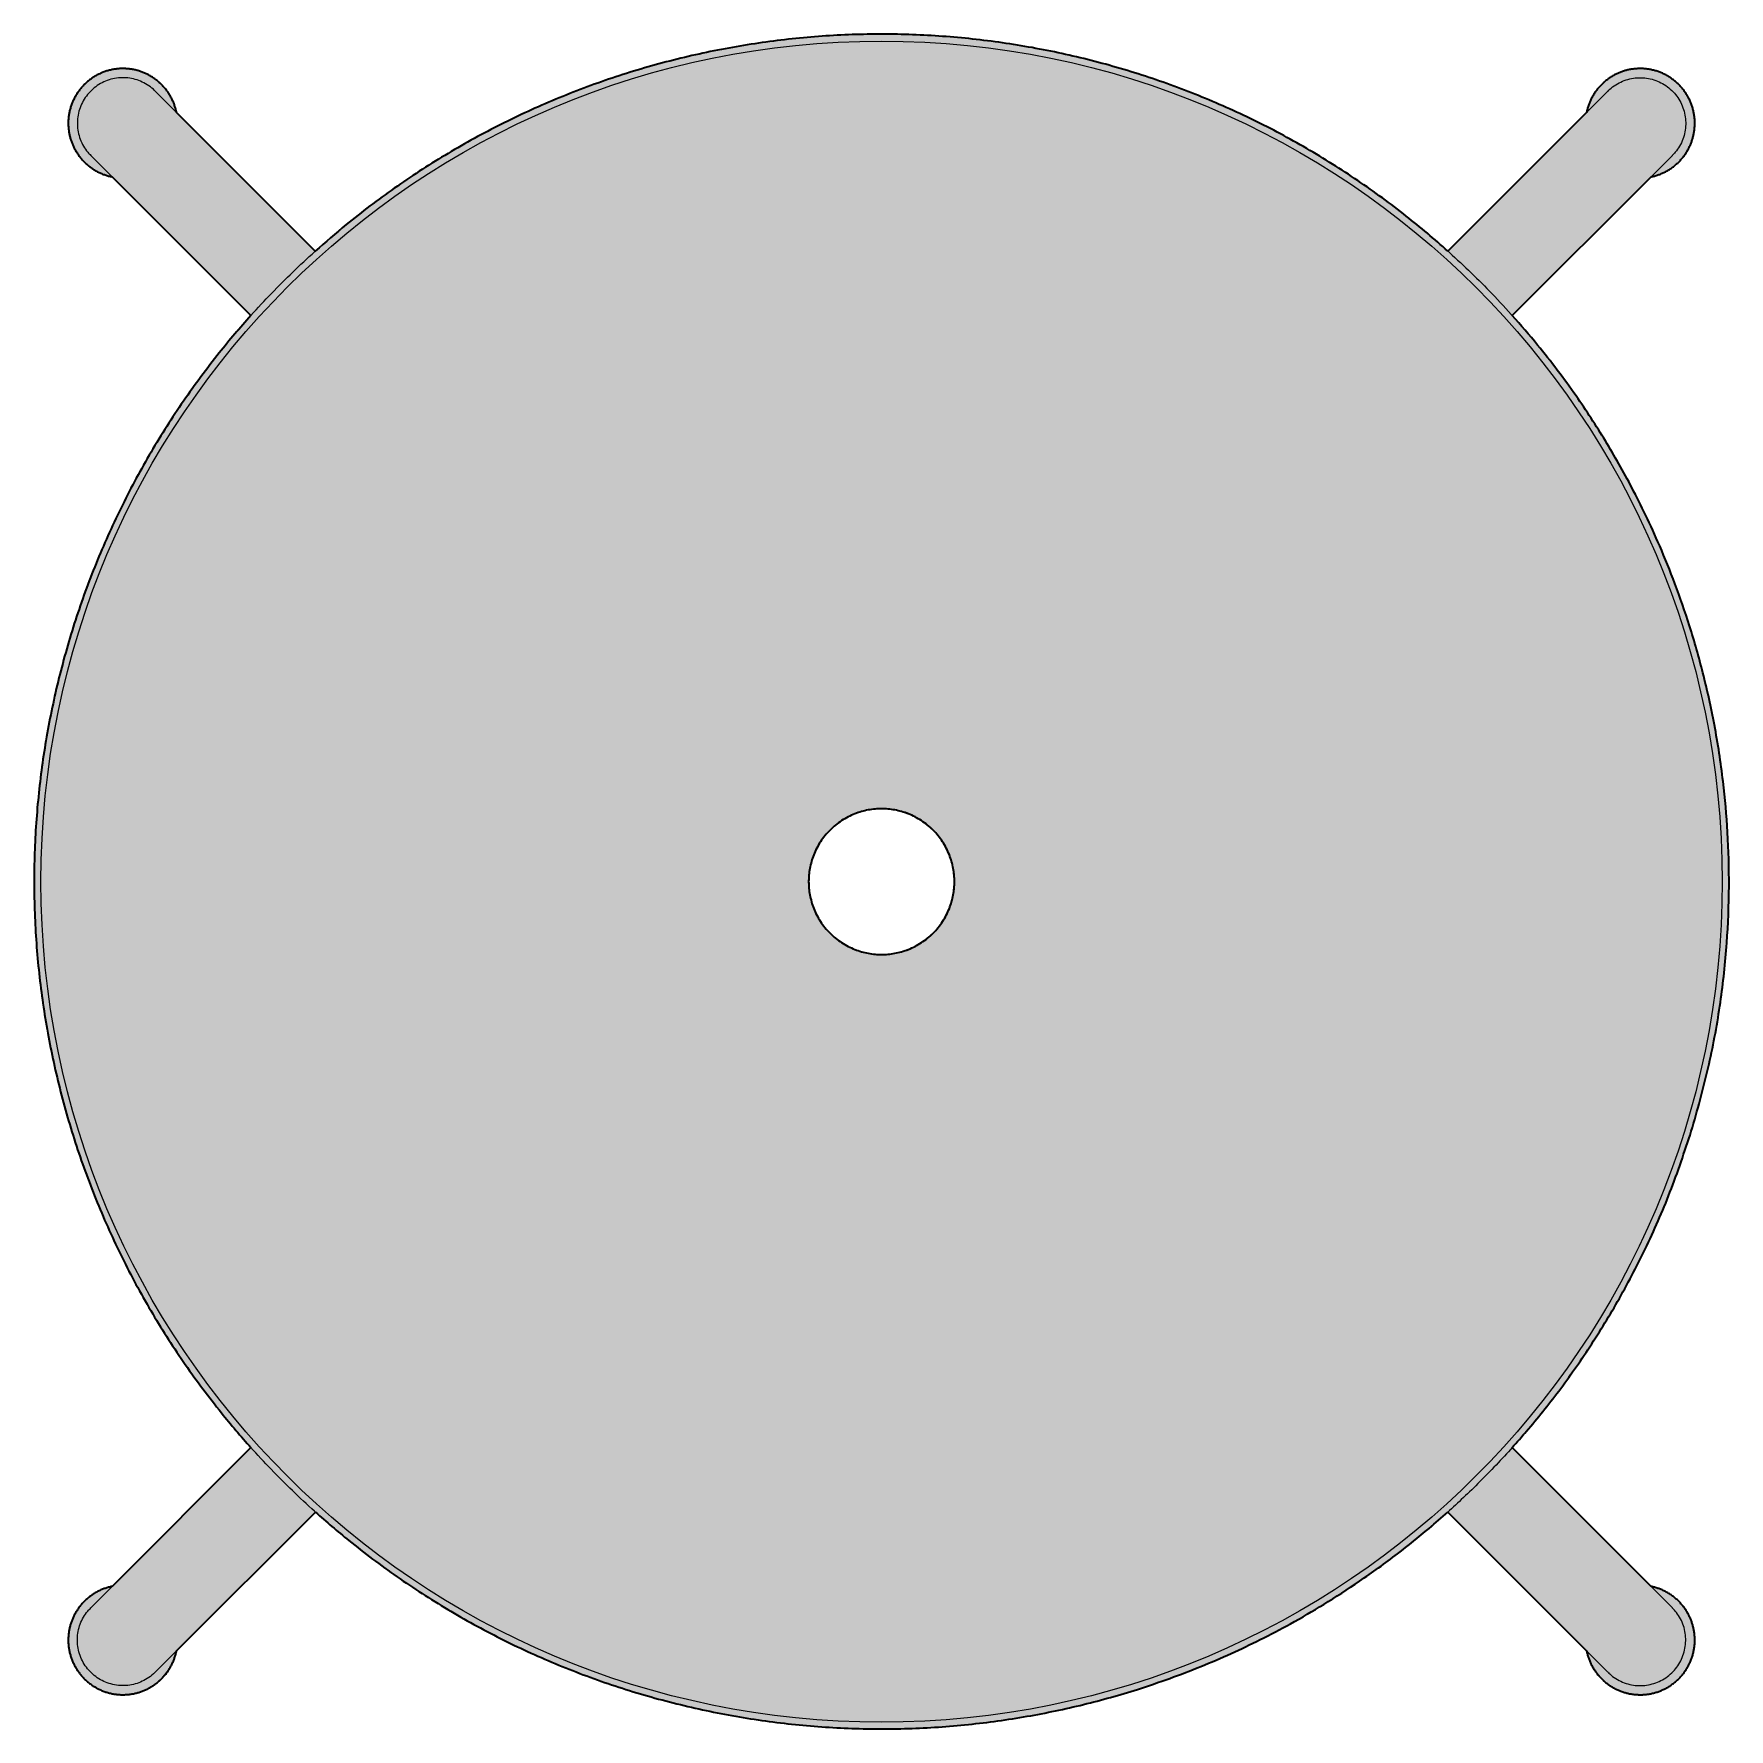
# Model space of a CAD drawing. Header units: millimetres. Extents: x 0 to 1638, y 0 to 657.
# Drawn here: x 1265.8 to 1637.8, y 170.9 to 543 of the extents above; entities that cross this region are included whole.
import ezdxf

# ---------------------------------------------------------------- set-up
doc = ezdxf.new("R2010")
doc.units = ezdxf.units.MM
doc.layers.add('Blocks', color=7, linetype='Continuous')
doc.layers.add('Blocks$Fill', color=7, linetype='Continuous', true_color=0xffffff)
doc.layers.add('Blocks$Inner', color=7, linetype='Continuous', lineweight=25, true_color=0x007f00)
doc.layers.add('Blocks$Outline', color=7, linetype='Continuous', lineweight=35, true_color=0xff3f3f)

# ---------------------------------------------------------------- blocks, each defined once
blk = doc.blocks.new('Circa Barstool Low Top')
at = {"layer": 'Blocks$Fill'}
h = blk.add_hatch(color=256, dxfattribs=at)
h.paths.add_polyline_path([(450.35, 106.02), (480.8, 136.47), (481.18, 136.55), (481.55, 136.65), (481.93, 136.75), (482.31, 136.88), (482.68, 137.01), (483.06, 137.16), (483.43, 137.32), (483.79, 137.5), (484.15, 137.69), (484.51, 137.89), (484.86, 138.1), (485.2, 138.33), (485.54, 138.57), (485.87, 138.82), (486.19, 139.08), (486.5, 139.36), (486.8, 139.64), (487.09, 139.94), (487.37, 140.24), (487.64, 140.55), (487.9, 140.87), (488.15, 141.2), (488.38, 141.54), (488.6, 141.88), (488.81, 142.23), (489.01, 142.58), (489.19, 142.94), (489.36, 143.3), (489.52, 143.66), (489.66, 144.03), (489.79, 144.4), (489.91, 144.76), (490.01, 145.14), (490.11, 145.51), (490.19, 145.9), (490.26, 146.29), (490.32, 146.68), (490.36, 147.08), (490.4, 147.48), (490.41, 147.89), (490.42, 148.3), (490.41, 148.71), (490.39, 149.12), (490.35, 149.53), (490.3, 149.94), (490.23, 150.34), (490.15, 150.75), (490.06, 151.15), (489.95, 151.55), (489.83, 151.95), (489.69, 152.34), (489.54, 152.73), (489.38, 153.11), (489.21, 153.48), (489.02, 153.84), (488.83, 154.2), (488.62, 154.55), (488.4, 154.89), (488.17, 155.22), (487.94, 155.54), (487.69, 155.85), (487.43, 156.15), (487.17, 156.44), (486.9, 156.71), (486.63, 156.98), (486.34, 157.24), (486.04, 157.5), (485.73, 157.75), (485.41, 157.98), (485.08, 158.21), (484.74, 158.43), (484.39, 158.64), (484.03, 158.83), (483.67, 159.02), (483.3, 159.19), (482.92, 159.35), (482.53, 159.5), (482.14, 159.64), (481.74, 159.76), (481.34, 159.87), (480.94, 159.96), (480.53, 160.04), (480.13, 160.11), (479.72, 160.16), (479.31, 160.2), (478.9, 160.22), (478.49, 160.23), (478.08, 160.22), (477.67, 160.21), (477.27, 160.17), (476.87, 160.13), (476.48, 160.07), (476.09, 160), (475.7, 159.92), (475.33, 159.82), (474.95, 159.72), (474.59, 159.6), (474.22, 159.47), (473.85, 159.33), (473.49, 159.17), (473.13, 159), (472.77, 158.82), (472.42, 158.62), (472.07, 158.41), (471.73, 158.19), (471.39, 157.96), (471.06, 157.71), (470.74, 157.45), (470.43, 157.18), (470.13, 156.9), (469.83, 156.61), (469.55, 156.31), (469.27, 156), (469.01, 155.68), (468.76, 155.35), (468.52, 155.01), (468.29, 154.67), (468.08, 154.32), (467.88, 153.96), (467.69, 153.6), (467.51, 153.24), (467.35, 152.87), (467.2, 152.49), (467.07, 152.12), (466.94, 151.74), (466.84, 151.36), (466.74, 150.99), (466.66, 150.61), (436.21, 120.16), (431.72, 124.07), (427.1, 127.84), (424.48, 129.86), (421.83, 131.84), (419.15, 133.77), (416.43, 135.65), (413.67, 137.49), (410.89, 139.27), (408.07, 141.01), (405.23, 142.69), (402.35, 144.32), (399.45, 145.91), (396.52, 147.44), (393.56, 148.91), (390.57, 150.34), (387.56, 151.71), (384.53, 153.03), (381.47, 154.29), (378.4, 155.5), (375.3, 156.66), (372.18, 157.76), (369.04, 158.8), (365.88, 159.79), (362.71, 160.72), (359.52, 161.59), (356.31, 162.41), (353.1, 163.17), (349.86, 163.88), (346.62, 164.52), (343.37, 165.11), (340.1, 165.64), (336.83, 166.11), (333.55, 166.53), (330.26, 166.88), (326.96, 167.18), (323.66, 167.42), (320.36, 167.6), (317.06, 167.72), (313.75, 167.78), (310.44, 167.78), (307.14, 167.73), (303.83, 167.61), (300.53, 167.44), (297.23, 167.21), (293.93, 166.91), (290.65, 166.57), (287.36, 166.16), (284.09, 165.69), (280.82, 165.17), (277.57, 164.59), (274.32, 163.95), (271.09, 163.25), (267.87, 162.49), (264.66, 161.68), (261.47, 160.81), (258.3, 159.89), (255.14, 158.91), (252, 157.87), (248.88, 156.78), (245.78, 155.63), (242.7, 154.42), (239.64, 153.17), (236.6, 151.85), (233.59, 150.49), (230.6, 149.07), (227.64, 147.59), (224.7, 146.07), (221.8, 144.49), (218.92, 142.87), (216.07, 141.19), (213.25, 139.46), (210.46, 137.68), (207.71, 135.85), (204.98, 133.97), (202.29, 132.05), (199.64, 130.07), (197.02, 128.05), (194.44, 125.99), (191, 123.11), (187.63, 120.16), (157.18, 150.61), (157.09, 150.99), (157, 151.36), (156.89, 151.74), (156.77, 152.12), (156.63, 152.49), (156.48, 152.87), (156.32, 153.24), (156.14, 153.6), (155.95, 153.96), (155.75, 154.32), (155.54, 154.67), (155.31, 155.01), (155.07, 155.35), (154.82, 155.68), (154.56, 156), (154.28, 156.31), (154, 156.61), (153.71, 156.9), (153.4, 157.18), (153.09, 157.45), (152.77, 157.71), (152.44, 157.96), (152.1, 158.19), (151.76, 158.41), (151.41, 158.62), (151.06, 158.82), (150.7, 159), (150.34, 159.17), (149.98, 159.33), (149.61, 159.47), (149.25, 159.6), (148.88, 159.72), (148.51, 159.82), (148.13, 159.92), (147.74, 160), (147.35, 160.07), (146.96, 160.13), (146.56, 160.17), (146.16, 160.21), (145.75, 160.22), (145.35, 160.23), (144.94, 160.22), (144.53, 160.2), (144.12, 160.16), (143.71, 160.11), (143.3, 160.04), (142.89, 159.96), (142.49, 159.87), (142.09, 159.76), (141.69, 159.64), (141.3, 159.5), (140.92, 159.35), (140.54, 159.19), (140.16, 159.02), (139.8, 158.83), (139.44, 158.64), (139.09, 158.43), (138.75, 158.21), (138.42, 157.98), (138.1, 157.75), (137.79, 157.5), (137.49, 157.24), (137.21, 156.98), (136.93, 156.71), (136.66, 156.44), (136.4, 156.15), (136.14, 155.85), (135.9, 155.54), (135.66, 155.22), (135.43, 154.89), (135.21, 154.55), (135, 154.2), (134.81, 153.84), (134.62, 153.48), (134.45, 153.11), (134.29, 152.73), (134.14, 152.34), (134.01, 151.95), (133.88, 151.55), (133.78, 151.15), (133.68, 150.75), (133.6, 150.34), (133.54, 149.94), (133.48, 149.53), (133.45, 149.12), (133.42, 148.71), (133.41, 148.3), (133.42, 147.89), (133.44, 147.48), (133.47, 147.08), (133.51, 146.68), (133.57, 146.29), (133.64, 145.9), (133.72, 145.51), (133.82, 145.14), (133.92, 144.76), (134.04, 144.4), (134.17, 144.03), (134.32, 143.66), (134.47, 143.3), (134.64, 142.94), (134.83, 142.58), (135.02, 142.23), (135.23, 141.88), (135.45, 141.54), (135.69, 141.2), (135.93, 140.87), (136.19, 140.55), (136.46, 140.24), (136.74, 139.94), (137.03, 139.64), (137.33, 139.36), (137.64, 139.08), (137.96, 138.82), (138.29, 138.57), (138.63, 138.33), (138.97, 138.1), (139.32, 137.89), (139.68, 137.69), (140.04, 137.5), (140.41, 137.32), (140.78, 137.16), (141.15, 137.01), (141.52, 136.88), (141.9, 136.75), (142.28, 136.65), (142.66, 136.55), (143.03, 136.47), (173.49, 106.01), (169.97, 101.97), (166.57, 97.84), (164.53, 95.23), (162.53, 92.6), (160.59, 89.92), (158.69, 87.21), (156.84, 84.47), (155.04, 81.7), (153.28, 78.89), (151.58, 76.06), (149.93, 73.19), (148.33, 70.3), (146.78, 67.37), (145.29, 64.42), (143.85, 61.45), (142.46, 58.45), (141.12, 55.42), (139.84, 52.37), (138.61, 49.3), (137.44, 46.21), (136.32, 43.1), (135.26, 39.96), (134.25, 36.81), (133.3, 33.65), (132.4, 30.46), (131.57, 27.26), (130.79, 24.05), (130.06, 20.82), (129.4, 17.58), (128.79, 14.33), (128.24, 11.07), (127.75, 7.8), (127.32, 4.52), (126.94, 1.23), (126.63, -2.06), (126.37, -5.36), (126.17, -8.66), (126.03, -11.96), (125.95, -15.27), (125.92, -18.58), (125.96, -21.88), (126.05, -25.19), (126.21, -28.49), (126.42, -31.79), (126.69, -35.09), (127.02, -38.38), (127.41, -41.66), (127.85, -44.94), (128.36, -48.21), (128.92, -51.47), (129.54, -54.72), (130.22, -57.96), (130.95, -61.18), (131.75, -64.39), (132.6, -67.59), (133.5, -70.77), (134.46, -73.93), (135.48, -77.08), (136.56, -80.21), (137.69, -83.31), (138.87, -86.4), (140.11, -89.47), (141.41, -92.51), (142.75, -95.53), (144.16, -98.53), (145.61, -101.5), (147.12, -104.44), (148.68, -107.36), (150.29, -110.25), (151.95, -113.11), (153.66, -115.94), (155.43, -118.73), (157.24, -121.5), (159.1, -124.24), (161.01, -126.94), (162.96, -129.6), (164.97, -132.23), (167.02, -134.83), (170.22, -138.69), (173.52, -142.47), (143.03, -172.95), (142.66, -173.03), (142.28, -173.13), (141.9, -173.24), (141.52, -173.36), (141.15, -173.5), (140.78, -173.65), (140.41, -173.81), (140.04, -173.98), (139.68, -174.17), (139.32, -174.37), (138.97, -174.59), (138.63, -174.82), (138.29, -175.05), (137.96, -175.31), (137.64, -175.57), (137.33, -175.84), (137.03, -176.13), (136.74, -176.42), (136.46, -176.72), (136.19, -177.04), (135.93, -177.36), (135.69, -177.69), (135.45, -178.02), (135.23, -178.36), (135.02, -178.71), (134.83, -179.07), (134.64, -179.42), (134.47, -179.78), (134.32, -180.15), (134.17, -180.51), (134.04, -180.88), (133.92, -181.25), (133.82, -181.62), (133.72, -182), (133.64, -182.38), (133.57, -182.77), (133.51, -183.17), (133.47, -183.57), (133.44, -183.97), (133.42, -184.37), (133.41, -184.78), (133.42, -185.19), (133.45, -185.6), (133.48, -186.01), (133.54, -186.42), (133.6, -186.83), (133.68, -187.23), (133.78, -187.64), (133.88, -188.04), (134.01, -188.43), (134.14, -188.83), (134.29, -189.21), (134.45, -189.59), (134.62, -189.96), (134.81, -190.33), (135, -190.68), (135.21, -191.03), (135.43, -191.37), (135.66, -191.7), (135.9, -192.02), (136.14, -192.33), (136.4, -192.63), (136.66, -192.92), (136.93, -193.2), (137.21, -193.47), (137.49, -193.73), (137.79, -193.98), (138.1, -194.23), (138.42, -194.47), (138.75, -194.7), (139.09, -194.91), (139.44, -195.12), (139.8, -195.32), (140.16, -195.5), (140.54, -195.68), (140.92, -195.84), (141.3, -195.99), (141.69, -196.12), (142.09, -196.24), (142.49, -196.35), (142.89, -196.44), (143.3, -196.52), (143.71, -196.59), (144.12, -196.64), (144.53, -196.68), (144.94, -196.7), (145.35, -196.71), (145.75, -196.71), (146.16, -196.69), (146.56, -196.66), (146.96, -196.61), (147.35, -196.56), (147.74, -196.48), (148.13, -196.4), (148.51, -196.31), (148.88, -196.2), (149.25, -196.08), (149.61, -195.95), (149.98, -195.81), (150.34, -195.65), (150.7, -195.48), (151.06, -195.3), (151.41, -195.11), (151.76, -194.9), (152.1, -194.67), (152.44, -194.44), (152.77, -194.19), (153.09, -193.94), (153.4, -193.67), (153.71, -193.39), (154, -193.1), (154.28, -192.79), (154.56, -192.48), (154.82, -192.16), (155.07, -191.83), (155.31, -191.5), (155.54, -191.15), (155.75, -190.8), (155.95, -190.45), (156.14, -190.09), (156.32, -189.72), (156.48, -189.35), (156.63, -188.98), (156.77, -188.6), (156.89, -188.23), (157, -187.85), (157.09, -187.47), (157.18, -187.09), (187.66, -156.61), (191.29, -159.79), (195, -162.87), (197.59, -164.93), (200.22, -166.93), (202.88, -168.9), (205.58, -170.81), (208.31, -172.68), (211.07, -174.5), (213.86, -176.27), (216.69, -177.98), (219.55, -179.65), (222.43, -181.27), (225.34, -182.83), (228.29, -184.35), (231.25, -185.81), (234.25, -187.22), (237.26, -188.57), (240.3, -189.87), (243.37, -191.12), (246.45, -192.31), (249.56, -193.45), (252.68, -194.53), (255.83, -195.55), (258.99, -196.52), (262.17, -197.44), (265.36, -198.29), (268.57, -199.09), (271.8, -199.83), (275.03, -200.52), (278.28, -201.15), (281.54, -201.71), (284.8, -202.23), (288.08, -202.68), (291.36, -203.07), (294.65, -203.41), (297.95, -203.69), (301.25, -203.91), (304.55, -204.07), (307.86, -204.17), (311.17, -204.21), (314.47, -204.2), (317.78, -204.12), (321.09, -203.99), (324.39, -203.8), (327.68, -203.54), (330.98, -203.23), (334.21, -202.87), (337.44, -202.45), (340.66, -201.98), (343.87, -201.45), (350.09, -200.26), (356.25, -198.85), (362.19, -197.29), (368.08, -195.53), (371.63, -194.37), (375.17, -193.13), (378.61, -191.85), (382.02, -190.5), (385.34, -189.11), (388.64, -187.66), (391.84, -186.17), (395.01, -184.63), (398.35, -182.91), (401.66, -181.14), (405.33, -179.06), (408.95, -176.9), (412.92, -174.41), (416.82, -171.81), (421.03, -168.85), (425.15, -165.78), (428.65, -163.03), (432.08, -160.19), (436.18, -156.62), (466.66, -187.09), (466.74, -187.47), (466.84, -187.85), (466.94, -188.23), (467.07, -188.6), (467.2, -188.98), (467.35, -189.35), (467.51, -189.72), (467.69, -190.09), (467.88, -190.45), (468.08, -190.8), (468.29, -191.15), (468.52, -191.5), (468.76, -191.83), (469.01, -192.16), (469.27, -192.48), (469.55, -192.79), (469.83, -193.1), (470.13, -193.39), (470.43, -193.67), (470.74, -193.94), (471.06, -194.19), (471.39, -194.44), (471.73, -194.67), (472.07, -194.9), (472.42, -195.11), (472.77, -195.3), (473.13, -195.48), (473.49, -195.65), (473.85, -195.81), (474.22, -195.95), (474.59, -196.08), (474.95, -196.2), (475.33, -196.31), (475.7, -196.4), (476.09, -196.48), (476.48, -196.56), (476.87, -196.61), (477.27, -196.66), (477.67, -196.69), (478.08, -196.71), (478.49, -196.71), (478.9, -196.7), (479.31, -196.68), (479.72, -196.64), (480.13, -196.59), (480.53, -196.52), (480.94, -196.44), (481.34, -196.35), (481.74, -196.24), (482.14, -196.12), (482.53, -195.99), (482.92, -195.84), (483.3, -195.68), (483.67, -195.5), (484.03, -195.32), (484.39, -195.12), (484.74, -194.91), (485.08, -194.7), (485.41, -194.47), (485.73, -194.23), (486.04, -193.98), (486.34, -193.73), (486.63, -193.47), (486.9, -193.2), (487.17, -192.92), (487.43, -192.63), (487.69, -192.33), (487.94, -192.02), (488.17, -191.7), (488.4, -191.37), (488.62, -191.03), (488.83, -190.68), (489.02, -190.33), (489.21, -189.96), (489.38, -189.59), (489.54, -189.21), (489.69, -188.83), (489.83, -188.43), (489.95, -188.04), (490.06, -187.64), (490.15, -187.23), (490.23, -186.83), (490.3, -186.42), (490.35, -186.01), (490.39, -185.6), (490.41, -185.19), (490.42, -184.78), (490.41, -184.37), (490.4, -183.97), (490.36, -183.57), (490.32, -183.17), (490.26, -182.77), (490.19, -182.38), (490.11, -182), (490.01, -181.62), (489.91, -181.25), (489.79, -180.88), (489.66, -180.51), (489.52, -180.15), (489.36, -179.78), (489.19, -179.42), (489.01, -179.07), (488.81, -178.71), (488.6, -178.36), (488.38, -178.02), (488.15, -177.69), (487.9, -177.36), (487.64, -177.04), (487.37, -176.72), (487.09, -176.42), (486.8, -176.13), (486.5, -175.84), (486.19, -175.57), (485.87, -175.31), (485.54, -175.05), (485.2, -174.82), (484.86, -174.59), (484.51, -174.37), (484.15, -174.17), (483.79, -173.98), (483.43, -173.81), (483.06, -173.65), (482.68, -173.5), (482.31, -173.36), (481.93, -173.24), (481.55, -173.13), (481.18, -173.03), (480.8, -172.95), (450.32, -142.48), (453.49, -138.86), (457.08, -134.51), (460.54, -130.06), (464.03, -125.27), (467.36, -120.36), (470.7, -115.1), (473.85, -109.73), (475.43, -106.88), (476.96, -103.99), (479.87, -98.15), (481.31, -95.06), (482.7, -91.95), (484.02, -88.8), (485.27, -85.63), (486.51, -82.29), (489.92, -72.18), (492.73, -61.76), (493.56, -58.26), (494.28, -54.9), (494.93, -51.52), (495.51, -48.13), (496.02, -44.74), (496.84, -38.23), (497.16, -34.97), (497.43, -31.7), (497.78, -25.48), (497.92, -19.24), (497.86, -13.33), (497.61, -7.41), (497.2, -1.83), (496.62, 3.74), (495.77, 9.97), (494.72, 16.18), (493.55, 21.89), (492.2, 27.57), (490.8, 32.76), (489.25, 37.91), (487.71, 42.57), (486.04, 47.2), (484.43, 51.35), (482.71, 55.46), (481.19, 58.88), (479.61, 62.27), (478.13, 65.27), (476.61, 68.24), (473.76, 73.47), (470.8, 78.5), (467.67, 83.47), (464.36, 88.36), (462.33, 91.22), (460.24, 94.03), (458.09, 96.81), (455.9, 99.55), (453.16, 102.81)], flags=0)
h.paths.add_polyline_path([(327.92, -18.24), (327.91, -18.6), (327.9, -18.96), (327.88, -19.32), (327.85, -19.68), (327.81, -20.05), (327.77, -20.41), (327.71, -20.78), (327.65, -21.15), (327.58, -21.53), (327.49, -21.9), (327.4, -22.27), (327.3, -22.64), (327.19, -23.02), (327.07, -23.39), (326.93, -23.76), (326.79, -24.13), (326.64, -24.5), (326.48, -24.87), (326.31, -25.23), (326.13, -25.59), (325.94, -25.95), (325.74, -26.3), (325.53, -26.65), (325.31, -27), (325.08, -27.34), (324.84, -27.67), (324.59, -28), (324.34, -28.33), (324.07, -28.64), (323.8, -28.96), (323.52, -29.26), (323.23, -29.56), (322.93, -29.85), (322.63, -30.13), (322.32, -30.4), (322, -30.66), (321.68, -30.92), (321.35, -31.17), (321.01, -31.41), (320.67, -31.63), (320.33, -31.85), (319.98, -32.06), (319.62, -32.26), (319.26, -32.45), (318.9, -32.64), (318.54, -32.81), (318.17, -32.97), (317.81, -33.12), (317.44, -33.26), (317.06, -33.39), (316.69, -33.51), (316.32, -33.62), (315.95, -33.73), (315.57, -33.82), (315.2, -33.9), (314.83, -33.98), (314.46, -34.04), (314.09, -34.09), (313.72, -34.14), (313.35, -34.18), (312.99, -34.21), (312.63, -34.23), (312.27, -34.24), (311.92, -34.24), (311.56, -34.24), (311.2, -34.23), (310.84, -34.21), (310.48, -34.18), (310.11, -34.14), (309.74, -34.09), (309.38, -34.04), (309, -33.98), (308.63, -33.9), (308.26, -33.82), (307.89, -33.73), (307.51, -33.62), (307.14, -33.51), (306.77, -33.39), (306.4, -33.26), (306.03, -33.12), (305.66, -32.97), (305.29, -32.81), (304.93, -32.64), (304.57, -32.45), (304.21, -32.26), (303.86, -32.06), (303.51, -31.85), (303.16, -31.63), (302.82, -31.41), (302.48, -31.17), (302.16, -30.92), (301.83, -30.66), (301.51, -30.4), (301.2, -30.13), (300.9, -29.85), (300.6, -29.56), (300.31, -29.26), (300.03, -28.96), (299.76, -28.64), (299.49, -28.33), (299.24, -28), (298.99, -27.67), (298.75, -27.34), (298.52, -27), (298.3, -26.65), (298.09, -26.3), (297.89, -25.95), (297.7, -25.59), (297.52, -25.23), (297.35, -24.87), (297.19, -24.5), (297.04, -24.13), (296.9, -23.76), (296.77, -23.39), (296.65, -23.02), (296.53, -22.64), (296.43, -22.27), (296.34, -21.9), (296.26, -21.53), (296.18, -21.15), (296.12, -20.78), (296.06, -20.41), (296.02, -20.05), (295.98, -19.68), (295.95, -19.32), (295.93, -18.96), (295.92, -18.6), (295.92, -18.24), (295.92, -17.89), (295.93, -17.53), (295.95, -17.17), (295.98, -16.8), (296.02, -16.44), (296.06, -16.07), (296.12, -15.7), (296.18, -15.33), (296.26, -14.96), (296.34, -14.59), (296.43, -14.21), (296.53, -13.84), (296.65, -13.47), (296.77, -13.09), (296.9, -12.72), (297.04, -12.35), (297.19, -11.98), (297.35, -11.62), (297.52, -11.25), (297.7, -10.89), (297.89, -10.54), (298.09, -10.18), (298.3, -9.83), (298.52, -9.49), (298.75, -9.15), (298.99, -8.81), (299.24, -8.48), (299.49, -8.16), (299.76, -7.84), (300.03, -7.53), (300.31, -7.23), (300.6, -6.93), (300.9, -6.64), (301.2, -6.36), (301.51, -6.09), (301.83, -5.82), (302.16, -5.56), (302.48, -5.32), (302.82, -5.08), (303.16, -4.85), (303.51, -4.63), (303.86, -4.42), (304.21, -4.22), (304.57, -4.03), (304.93, -3.85), (305.29, -3.68), (305.66, -3.52), (306.03, -3.37), (306.4, -3.22), (306.77, -3.09), (307.14, -2.97), (307.51, -2.86), (307.89, -2.76), (308.26, -2.67), (308.63, -2.58), (309, -2.51), (309.38, -2.45), (309.74, -2.39), (310.11, -2.34), (310.48, -2.31), (310.84, -2.28), (311.2, -2.26), (311.56, -2.25), (311.92, -2.24), (312.27, -2.25), (312.63, -2.26), (312.99, -2.28), (313.35, -2.31), (313.72, -2.34), (314.09, -2.39), (314.46, -2.45), (314.83, -2.51), (315.2, -2.58), (315.57, -2.67), (315.95, -2.76), (316.32, -2.86), (316.69, -2.97), (317.06, -3.09), (317.44, -3.22), (317.81, -3.37), (318.17, -3.52), (318.54, -3.68), (318.9, -3.85), (319.26, -4.03), (319.62, -4.22), (319.98, -4.42), (320.33, -4.63), (320.67, -4.85), (321.01, -5.08), (321.35, -5.32), (321.68, -5.56), (322, -5.82), (322.32, -6.09), (322.63, -6.36), (322.93, -6.64), (323.23, -6.93), (323.52, -7.23), (323.8, -7.53), (324.07, -7.84), (324.34, -8.16), (324.59, -8.48), (324.84, -8.81), (325.08, -9.15), (325.31, -9.49), (325.53, -9.83), (325.74, -10.18), (325.94, -10.54), (326.13, -10.89), (326.31, -11.25), (326.48, -11.62), (326.64, -11.98), (326.79, -12.35), (326.93, -12.72), (327.07, -13.09), (327.19, -13.47), (327.3, -13.84), (327.4, -14.21), (327.49, -14.59), (327.58, -14.96), (327.65, -15.33), (327.71, -15.7), (327.77, -16.07), (327.81, -16.44), (327.85, -16.8), (327.88, -17.17), (327.9, -17.53), (327.91, -17.89)], flags=0)
at = {"layer": 'Blocks$Inner'}
for p, q in [((187.7, 120.08), (152.48, 155.3)), ((471.35, 155.3), (436.18, 120.13)), ((138.34, 141.16), (173.54, 105.96)), ((450.26, 105.93), (485.49, 141.16)), ((173.58, -142.41), (138.34, -177.64)), ((485.49, -177.64), (450.27, -142.42)), ((152.48, -191.78), (187.72, -156.55)), ((436.14, -156.58), (471.35, -191.78))]:
    blk.add_line(p, q, dxfattribs=at)
for radius in [184.5, 16]:
    blk.add_circle((311.92, -18.24), radius, dxfattribs=at)
for centre, start, end in [((145.41, 148.23), 11.4427, 258.5573), ((478.42, 148.23), 281.4427, 168.5573), ((145.41, -184.71), 101.4427, 348.5573), ((478.42, -184.71), 191.4427, 78.5573)]:
    blk.add_arc(centre, 12, start, end, dxfattribs=at)
for points, knots in [([(489.92, -72.18), (491.21, -67.56), (493.73, -58.52), (496.14, -44.97), (497.57, -31.93), (498.05, -19.46), (497.74, -7.62), (496.69, 4.21), (494.9, 15.9), (492.38, 27.3), (489.44, 37.64), (486.22, 46.94), (482.95, 55.05), (479.76, 62.05), (476.75, 68.04), (473.8, 73.45), (470.82, 78.53), (467.69, 83.5), (462.87, 90.62), (456, 99.7), (446.88, 110.02), (437.23, 119.45), (427.18, 127.97), (416.52, 135.78), (405.31, 142.83), (393.63, 149.06), (381.53, 154.44), (369.09, 158.95), (356.35, 162.56), (343.39, 165.26), (330.27, 167.04), (317.06, 167.87), (303.82, 167.77), (290.63, 166.72), (277.54, 164.74), (264.62, 161.83), (251.95, 158.02), (239.58, 153.31), (227.57, 147.73), (215.99, 141.32), (204.89, 134.1), (194.34, 126.11), (184.38, 117.39), (175.07, 107.98), (166.44, 97.94), (158.56, 87.3), (151.45, 76.14), (145.15, 64.49), (139.69, 52.43), (135.11, 40.01), (131.42, 27.3), (128.64, 14.36), (126.79, 1.25), (125.87, -11.96), (125.9, -25.19), (126.86, -38.4), (128.77, -51.5), (131.59, -64.43), (135.33, -77.13), (139.97, -89.53), (145.47, -101.57), (151.82, -113.19), (158.97, -124.33), (166.9, -134.93), (175.56, -144.94), (184.91, -154.31), (194.9, -162.99), (205.49, -170.94), (216.61, -178.12), (228.21, -184.49), (240.24, -190.02), (252.63, -194.68), (265.32, -198.44), (278.25, -201.3), (291.35, -203.23), (304.55, -204.22), (317.79, -204.28), (330.92, -203.4), (343.78, -201.62), (356.17, -199.02), (366.58, -196.1), (375.14, -193.19), (381.99, -190.56), (388.61, -187.72), (395.16, -184.6), (401.96, -181.04), (409.26, -176.8), (417.12, -171.71), (424.83, -166.12), (432.28, -160.12), (439.37, -153.81), (446.54, -146.71), (453.7, -138.78), (460.75, -129.98), (467.58, -120.27), (474.08, -109.63), (480.09, -98.04), (485.55, -85.52), (488.45, -76.69), (489.92, -72.18)], [0, 0, 0, 0, 0.012312, 0.024078, 0.035297, 0.045969, 0.056095, 0.065674, 0.076447, 0.086433, 0.095632, 0.104043, 0.111668, 0.118074, 0.123794, 0.128888, 0.133887, 0.138911, 0.143962, 0.155968, 0.168118, 0.179291, 0.190579, 0.201899, 0.213219, 0.224539, 0.235859, 0.247179, 0.258499, 0.269819, 0.281139, 0.292459, 0.303779, 0.315099, 0.326418, 0.337738, 0.349058, 0.360378, 0.371698, 0.383018, 0.394338, 0.405658, 0.416978, 0.428298, 0.439618, 0.450938, 0.462258, 0.473578, 0.484898, 0.496218, 0.507537, 0.518857, 0.530177, 0.541497, 0.552817, 0.564137, 0.575457, 0.586777, 0.598097, 0.609417, 0.620737, 0.632057, 0.643377, 0.654697, 0.666017, 0.677336, 0.688656, 0.699976, 0.711296, 0.722616, 0.733936, 0.745256, 0.756576, 0.767896, 0.779216, 0.790536, 0.801856, 0.813175, 0.824318, 0.835143, 0.845652, 0.85206, 0.858345, 0.864505, 0.870544, 0.876972, 0.884194, 0.892208, 0.901014, 0.908631, 0.916754, 0.925385, 0.934523, 0.944168, 0.95432, 0.964979, 0.976146, 0.987819, 1, 1, 1, 1]), ([(152.46, 155.28), (152.34, 155.41), (151.85, 155.96), (150.78, 156.71), (149.31, 157.49), (147.72, 158), (146.08, 158.25), (144.41, 158.22), (142.77, 157.92), (141.2, 157.35), (139.75, 156.52), (138.45, 155.47), (137.35, 154.22), (136.47, 152.8), (135.84, 151.26), (135.47, 149.63), (135.37, 147.97), (135.55, 146.31), (136, 144.7), (136.72, 143.2), (137.52, 142.01), (138.14, 141.4), (138.37, 141.18)], [0, 0, 0, 0, 0.017307, 0.070232, 0.123157, 0.176082, 0.229007, 0.281932, 0.334857, 0.387782, 0.440707, 0.493632, 0.546557, 0.599482, 0.652407, 0.705332, 0.758257, 0.811182, 0.864107, 0.917032, 0.969956, 1, 1, 1, 1]), ([(471.37, 155.28), (471.49, 155.41), (471.99, 155.96), (473.05, 156.71), (474.52, 157.49), (476.11, 158), (477.76, 158.25), (479.42, 158.22), (481.07, 157.92), (482.63, 157.35), (484.08, 156.52), (485.38, 155.47), (486.48, 154.22), (487.36, 152.8), (488, 151.26), (488.37, 149.63), (488.46, 147.97), (488.28, 146.31), (487.83, 144.7), (487.11, 143.2), (486.31, 142.01), (485.69, 141.4), (485.47, 141.18)], [0, 0, 0, 0, 0.017307, 0.070232, 0.123157, 0.176082, 0.229007, 0.281932, 0.334857, 0.387782, 0.440707, 0.493632, 0.546557, 0.599482, 0.652407, 0.705332, 0.758257, 0.811182, 0.864107, 0.917032, 0.969956, 1, 1, 1, 1]), ([(152.46, -191.76), (152.34, -191.9), (151.85, -192.44), (150.78, -193.19), (149.31, -193.97), (147.72, -194.49), (146.08, -194.74), (144.41, -194.71), (142.77, -194.4), (141.2, -193.83), (139.75, -193.01), (138.45, -191.96), (137.35, -190.71), (136.47, -189.29), (135.84, -187.74), (135.47, -186.12), (135.37, -184.45), (135.55, -182.79), (136, -181.19), (136.72, -179.69), (137.52, -178.49), (138.14, -177.88), (138.37, -177.67)], [0, 0, 0, 0, 0.017307, 0.070232, 0.123157, 0.176082, 0.229007, 0.281932, 0.334857, 0.387782, 0.440707, 0.493632, 0.546557, 0.599482, 0.652407, 0.705332, 0.758257, 0.811182, 0.864107, 0.917032, 0.969956, 1, 1, 1, 1]), ([(471.37, -191.76), (471.49, -191.9), (471.99, -192.44), (473.05, -193.19), (474.52, -193.97), (476.11, -194.49), (477.76, -194.74), (479.42, -194.71), (481.07, -194.4), (482.63, -193.83), (484.08, -193.01), (485.38, -191.96), (486.48, -190.71), (487.36, -189.29), (488, -187.74), (488.37, -186.12), (488.46, -184.45), (488.28, -182.79), (487.83, -181.19), (487.11, -179.69), (486.31, -178.49), (485.69, -177.88), (485.47, -177.67)], [0, 0, 0, 0, 0.017307, 0.070232, 0.123157, 0.176082, 0.229007, 0.281932, 0.334857, 0.387782, 0.440707, 0.493632, 0.546557, 0.599482, 0.652407, 0.705332, 0.758257, 0.811182, 0.864107, 0.917032, 0.969956, 1, 1, 1, 1])]:
    blk.add_open_spline(points, degree=3, knots=knots, dxfattribs=at)
at = {"layer": 'Blocks$Outline'}
for points in [[(187.63, 120.16), (157.18, 150.61)], [(466.66, 150.61), (436.21, 120.16)], [(143.03, 136.47), (173.49, 106.01)], [(450.35, 106.02), (480.8, 136.47)], [(173.52, -142.47), (143.03, -172.95)], [(480.8, -172.95), (450.32, -142.48)], [(157.18, -187.09), (187.66, -156.61)], [(436.18, -156.62), (466.66, -187.09)]]:
    blk.add_lwpolyline(points, dxfattribs=at)
for points, knots in [([(436.21, 120.16), (433.26, 122.82), (426.84, 128.22), (416.52, 135.78), (405.31, 142.83), (393.63, 149.06), (381.53, 154.44), (369.09, 158.95), (356.35, 162.56), (343.39, 165.26), (330.27, 167.04), (317.06, 167.87), (303.82, 167.77), (290.63, 166.72), (277.54, 164.74), (264.62, 161.83), (251.95, 158.02), (239.58, 153.31), (227.57, 147.73), (215.99, 141.32), (204.89, 134.1), (195.47, 126.97), (189.85, 122.15), (187.63, 120.16)], [0.180383, 0.180383, 0.180383, 0.180383, 0.1905793, 0.2018992, 0.2132191, 0.2245391, 0.235859, 0.247179, 0.2584989, 0.2698188, 0.2811388, 0.2924587, 0.3037786, 0.3150986, 0.3264185, 0.3377384, 0.3490584, 0.3603783, 0.3716982, 0.3830182, 0.3943381, 0.405658, 0.4133304, 0.4133304, 0.4133304, 0.4133304]), ([(173.49, 106.01), (171.1, 103.35), (165.94, 97.26), (158.56, 87.3), (151.45, 76.14), (145.15, 64.49), (139.69, 52.43), (135.11, 40.01), (131.42, 27.3), (128.64, 14.36), (126.79, 1.25), (125.87, -11.96), (125.9, -25.19), (126.86, -38.4), (128.77, -51.5), (131.59, -64.43), (135.33, -77.13), (139.97, -89.53), (145.47, -101.57), (151.82, -113.19), (158.97, -124.33), (166.26, -134.07), (171.28, -139.98), (173.52, -142.47)], [0.4304517, 0.4304517, 0.4304517, 0.4304517, 0.4396178, 0.4509378, 0.4622577, 0.4735776, 0.4848976, 0.4962175, 0.5075374, 0.5188574, 0.5301773, 0.5414972, 0.5528172, 0.5641371, 0.5754571, 0.586777, 0.5980969, 0.6094169, 0.6207368, 0.6320567, 0.6433767, 0.6546966, 0.6632787, 0.6632787, 0.6632787, 0.6632787]), ([(489.92, -72.18), (491.21, -67.56), (493.73, -58.52), (496.14, -44.97), (497.57, -31.93), (498.05, -19.46), (497.74, -7.62), (496.69, 4.21), (494.9, 15.9), (492.38, 27.3), (489.44, 37.64), (486.22, 46.94), (482.95, 55.05), (479.76, 62.05), (476.75, 68.04), (473.8, 73.45), (470.82, 78.53), (467.69, 83.5), (462.87, 90.62), (457.14, 98.19), (452.25, 103.9), (450.35, 106.02)], [0, 0, 0, 0, 0.012312, 0.0240775, 0.0352965, 0.045969, 0.0560949, 0.0656742, 0.0764471, 0.0864331, 0.0956318, 0.1040434, 0.1116678, 0.1180736, 0.1237936, 0.1288884, 0.1338867, 0.1389112, 0.1439617, 0.1559676, 0.1632617, 0.1632617, 0.1632617, 0.1632617]), ([(450.32, -142.48), (451.39, -141.28), (454.92, -137.25), (460.75, -129.98), (467.58, -120.27), (474.08, -109.63), (480.09, -98.04), (485.55, -85.52), (488.45, -76.69), (489.92, -72.18)], [0.930409, 0.930409, 0.930409, 0.930409, 0.93452261, 0.94416769, 0.95431994, 0.96497933, 0.97614581, 0.98781938, 1, 1, 1, 1]), ([(187.66, -156.61), (190.05, -158.76), (195.86, -163.71), (205.49, -170.94), (216.61, -178.12), (228.21, -184.49), (240.24, -190.02), (252.63, -194.68), (265.32, -198.44), (278.25, -201.3), (291.35, -203.23), (304.55, -204.22), (317.79, -204.28), (330.92, -203.4), (343.78, -201.62), (356.17, -199.02), (366.58, -196.1), (375.14, -193.19), (381.99, -190.56), (388.61, -187.72), (395.16, -184.6), (401.96, -181.04), (409.26, -176.8), (417.12, -171.71), (424.83, -166.12), (431.23, -160.97), (434.83, -157.83), (436.18, -156.62)], [0.6804, 0.6804, 0.6804, 0.6804, 0.6886564, 0.6999763, 0.7112963, 0.7226162, 0.7339361, 0.7452561, 0.756576, 0.7678959, 0.7792159, 0.7905358, 0.8018557, 0.8131751, 0.8243176, 0.8351433, 0.8456524, 0.8520604, 0.8583447, 0.8645052, 0.8705437, 0.8769724, 0.8841938, 0.8922078, 0.9010143, 0.9086305, 0.9132862, 0.9132862, 0.9132862, 0.9132862])]:
    blk.add_open_spline(points, degree=3, knots=knots, dxfattribs=at)
for points, weights, knots in [([(157.18, 150.61), (155.75, 157.65), (148.88, 159.72), (142, 161.79), (136.93, 156.71), (131.85, 151.64), (133.92, 144.76), (136, 137.89), (143.03, 136.47)], [1, 0.858160548835, 1, 0.858160548835, 1, 0.858160548835, 1, 0.858160548835, 1], [0, 0, 0, 12.938891, 12.938891, 25.877782, 25.877782, 38.816674, 38.816674, 51.755565, 51.755565, 51.755565]), ([(480.8, 136.47), (487.84, 137.89), (489.91, 144.76), (491.98, 151.64), (486.9, 156.71), (481.83, 161.79), (474.95, 159.72), (468.08, 157.65), (466.66, 150.61)], [1, 0.858160548835, 1, 0.858160548835, 1, 0.858160548835, 1, 0.858160548835, 1], [0, 0, 0, 12.938891, 12.938891, 25.877782, 25.877782, 38.816674, 38.816674, 51.755565, 51.755565, 51.755565]), ([(327.92, -18.24), (327.92, -34.24), (311.92, -34.24), (295.92, -34.24), (295.92, -18.24), (295.92, -2.24), (311.92, -2.24), (327.92, -2.24), (327.92, -18.24)], [1, 0.707106781187, 1, 0.707106781187, 1, 0.707106781187, 1, 0.707106781187, 1], [-100.530965, -100.530965, -100.530965, -75.398224, -75.398224, -50.265482, -50.265482, -25.132741, -25.132741, 0, 0, 0]), ([(143.03, -172.95), (136, -174.38), (133.92, -181.25), (131.85, -188.12), (136.93, -193.2), (142, -198.27), (148.88, -196.2), (155.75, -194.13), (157.18, -187.09)], [1, 0.858160548835, 1, 0.858160548835, 1, 0.858160548835, 1, 0.858160548835, 1], [0, 0, 0, 12.938891, 12.938891, 25.877782, 25.877782, 38.816674, 38.816674, 51.755565, 51.755565, 51.755565]), ([(466.66, -187.09), (468.08, -194.13), (474.95, -196.2), (481.83, -198.27), (486.9, -193.2), (491.98, -188.12), (489.91, -181.25), (487.84, -174.38), (480.8, -172.95)], [1, 0.858160548835, 1, 0.858160548835, 1, 0.858160548835, 1, 0.858160548835, 1], [0, 0, 0, 12.938891, 12.938891, 25.877782, 25.877782, 38.816674, 38.816674, 51.755565, 51.755565, 51.755565])]:
    blk.add_rational_spline(points, weights, degree=2, knots=knots, dxfattribs=at)

msp = doc.modelspace()

# ---------------------------------------------------------------- block references
at = {"layer": 'Blocks'}
msp.add_blockref('Circa Barstool Low Top', (1139.9, 375.2), dxfattribs=at)

doc.saveas('drawing.dxf')
